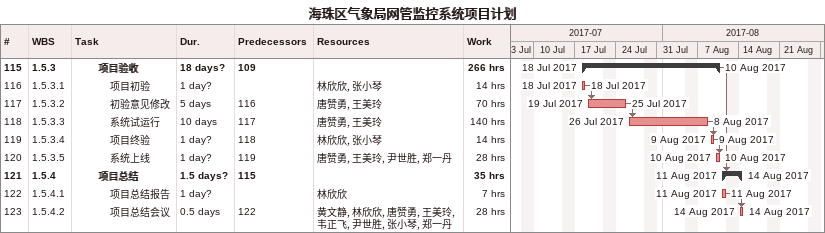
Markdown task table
海珠区气象局网管监控系统项目计划

| ID | WBS | Task | Duration | Start | Finish | Predecessors | Resources | Work (h) |
|---|---|---|---|---|---|---|---|---|
| 115 | 1.5.3 | **项目验收** | 18d? | 2017-07-18 | 2017-08-10 | 109 |  | 266 |
| 116 | 1.5.3.1 | 项目初验 | 1d? | 2017-07-18 | 2017-07-18 |  | 林欣欣, 张小琴 | 14 |
| 117 | 1.5.3.2 | 初验意见修改 | 5d | 2017-07-19 | 2017-07-25 | 116 | 唐赞勇, 王美玲 | 70 |
| 118 | 1.5.3.3 | 系统试运行 | 10d | 2017-07-26 | 2017-08-08 | 117 | 唐赞勇, 王美玲 | 140 |
| 119 | 1.5.3.4 | 项目终验 | 1d? | 2017-08-09 | 2017-08-09 | 118 | 林欣欣, 张小琴 | 14 |
| 120 | 1.5.3.5 | 系统上线 | 1d? | 2017-08-10 | 2017-08-10 | 119 | 唐赞勇, 王美玲, 尹世胜, 郑一丹 | 28 |
| 121 | 1.5.4 | **项目总结** | 1.5d? | 2017-08-11 | 2017-08-14 | 115 |  | 35 |
| 122 | 1.5.4.1 | 项目总结报告 | 1d? | 2017-08-11 | 2017-08-11 |  | 林欣欣 | 7 |
| 123 | 1.5.4.2 | 项目总结会议 | 0.5d | 2017-08-14 | 2017-08-14 | 122 | 黄文静, 林欣欣, 唐赞勇, 王美玲, 韦正飞, 尹世胜, 张小琴, 郑一丹 | 28 |
